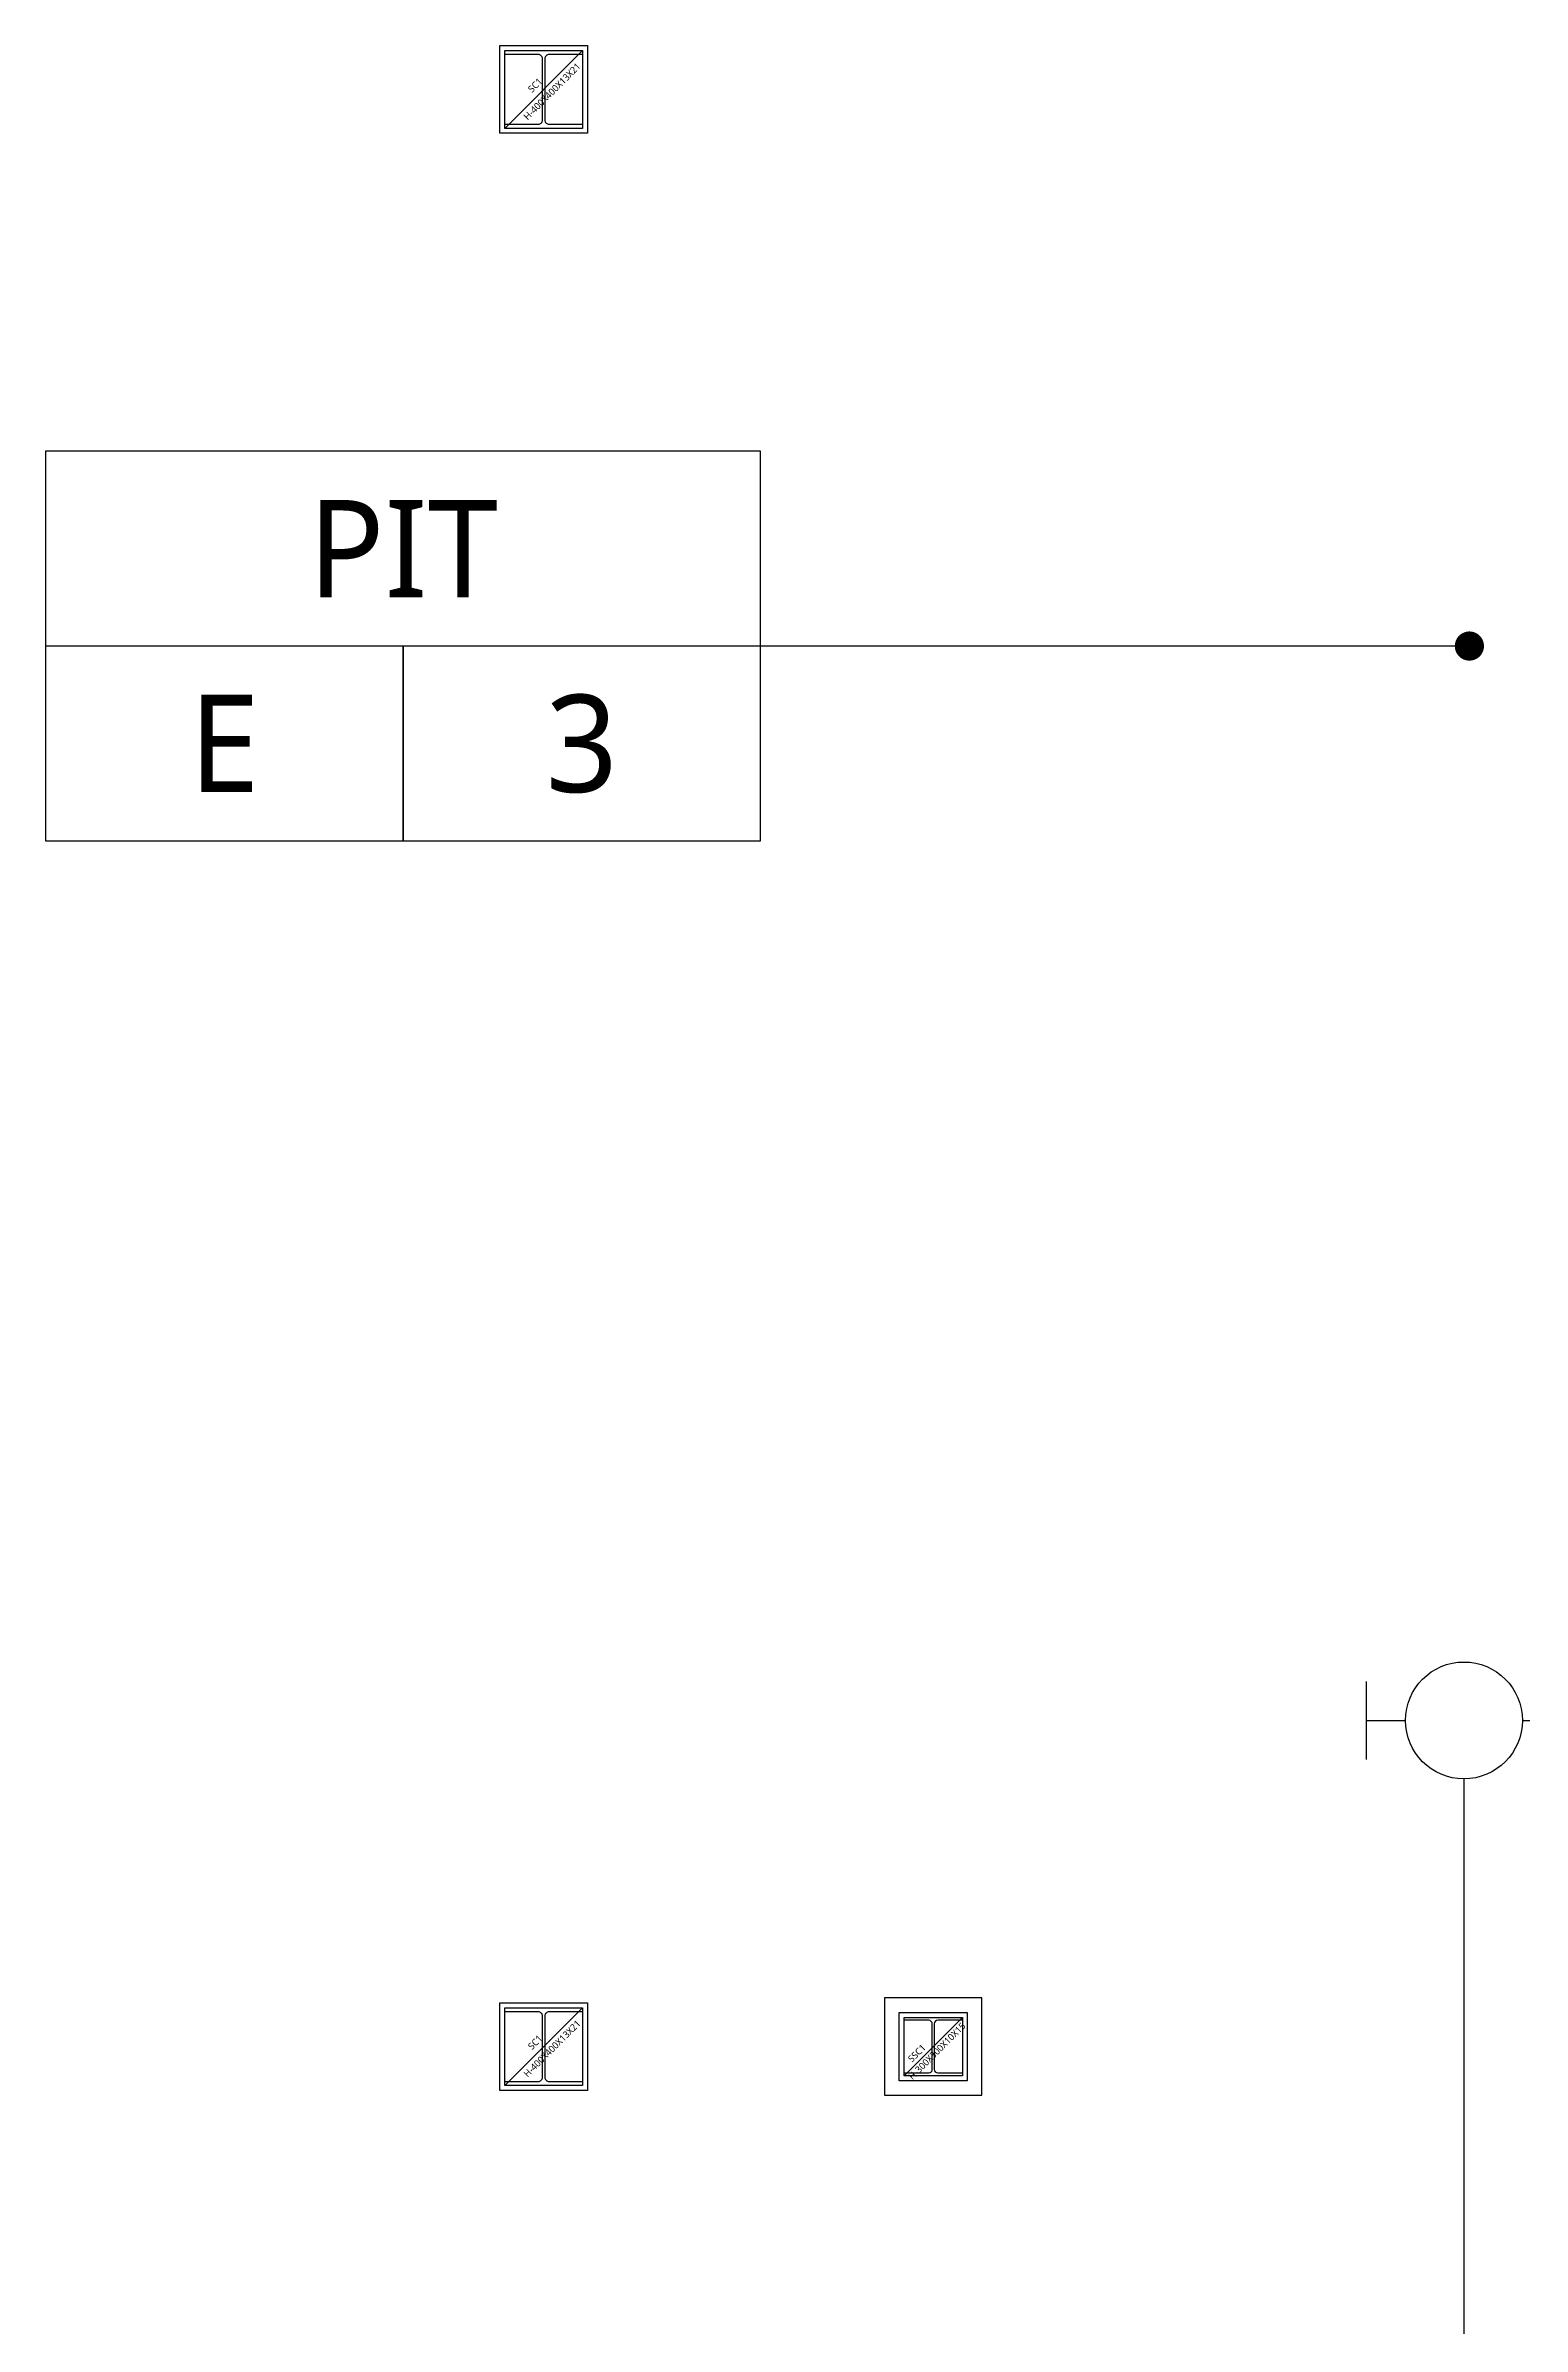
# Model space of a CAD drawing. Header units: millimetres. Extents: x -168200 to 504600, y -244718 to -125918.
# Drawn here: x -79257 to -71675, y -190254 to -178543 of the extents above; entities that cross this region are included whole.
import ezdxf
from ezdxf.enums import TextEntityAlignment as Align

# ---------------------------------------------------------------- set-up
doc = ezdxf.new("R2010")
doc.units = ezdxf.units.MM
doc.set_wipeout_variables(frame=1)
for name, color, linetype in [('arch', 8, 'Continuous'), ('elec-box', 6, 'Continuous'), ('S', 4, 'Continuous'), ('SYM', 3, 'Continuous'), ('실명', 9, 'Continuous')]:
    doc.layers.add(name, color=color, linetype=linetype)
doc.styles.add('DIM', font='', dxfattribs={"width": 0.85, "oblique": 5})
doc.styles.add('GHS', font='malgun.ttf')
doc.styles.add('스타일1', font='malgun.ttf')
doc.styles.get('DIM').set_extended_font_data('TaeGP')
doc.dimstyles.new('JM-DIM', dxfattribs={"dimscale": 100, "dimtxt": 3, "dimasz": 1.5, "dimexe": 2, "dimexo": 2, "dimgap": 0.85, "dimtad": 1, "dimdec": 0, "dimdsep": 46, "dimlunit": 6, "dimtxsty": 'DIM', "dimblk1": '_CIDOTB', "dimblk2": '_CIDOTB', "dimsah": 1, "dimcen": 0, "dimdle": 0.06, "dimclrd": 6, "dimclre": 6, "dimclrt": 4, "dimadec": 0, "dimazin": 0, "dimtfac": 1, "dimtdec": 0, "dimtix": 1, "dimtmove": 2, "dimatfit": 3, "dimldrblk": 'DOT', "dimfxl": 1, "dimtolj": 1, "dimtzin": 0, "dimarcsym": 0})

# ---------------------------------------------------------------- blocks, each defined once
blk = doc.blocks.new('zw$AC8')
at = {"layer": 'SYM'}
for p, q in [((0, 0), (0, 200)), ((200, 0), (-200, 0))]:
    blk.add_line(p, q, dxfattribs=at)
blk.add_circle((0, 500), 300, dxfattribs=at)
blk.add_circle((0, 500), 300, dxfattribs=at)
blk = doc.blocks.new('_CIDOTB')
h = blk.add_hatch(color=6)
edge = h.paths.add_edge_path()
edge.add_arc((0, 0), 0.5, 0, 360)
at = {"color": 6, "linetype": 'ByBlock'}
blk.add_line((1.5, 0), (-1, 0), dxfattribs=at)
blk.add_circle((0, 0), 0.5, dxfattribs=at)
blk = doc.blocks.new('_DOT')
at = {"color": 0, "linetype": 'ByBlock'}
blk.add_line((-0.5, 0), (-1, 0), dxfattribs=at)
at = {"color": 0, "linetype": 'ByBlock', "const_width": 0.5}
blk.add_lwpolyline([(-0.25, 0, 1), (0.25, 0, 1)], format="xyb", close=True, dxfattribs=at)
blk = doc.blocks.new('S-SC1')
at = {"color": 0}
blk.add_line((-200, -200), (200, 200), dxfattribs=at)
for points in [[(-225, 225), (225, 225), (225, -225), (-225, -225)], [(-200, 200), (200, 200), (200, -200), (-200, -200)]]:
    blk.add_lwpolyline(points, close=True, dxfattribs=at)
blk.add_lwpolyline([(-200, -200), (-200, -179), (-28, -179, 0.414214), (-6, -157), (-6, 157, 0.414214), (-28, 179), (-200, 179), (-200, 200), (200, 200), (200, 179), (28, 179, 0.414214), (6, 157), (6, -157, 0.414214), (28, -179), (200, -179), (200, -200)], format="xyb", close=True, dxfattribs=at)
at = {"color": 0, "style": '스타일1'}
for s, p in [('H-400X400X13X21', (43, -10)), ('SC1', (-44, 22))]:
    blk.add_text(s, height=35, rotation=45, dxfattribs=at).set_placement(p, align=Align.MIDDLE_CENTER)
blk = doc.blocks.new('S-SSC1')
at = {"color": 0}
blk.add_line((-150, -150), (150, 150), dxfattribs=at)
for points in [[(-175, 175), (175, 175), (175, -175), (-175, -175)], [(-150, 150), (150, 150), (150, -150), (-150, -150)]]:
    blk.add_lwpolyline(points, close=True, dxfattribs=at)
blk.add_lwpolyline([(-150, -150), (-150, -135), (-23, -135, 0.414214), (-5, -117), (-5, 117, 0.414214), (-23, 135), (-150, 135), (-150, 150), (150, 150), (150, 135), (23, 135, 0.414214), (5, 117), (5, -117, 0.414214), (23, -135), (150, -135), (150, -150)], format="xyb", close=True, dxfattribs=at)
at = {"color": 0, "style": '스타일1'}
blk.add_text('H-300X300X10X15', height=35, rotation=45, dxfattribs=at).set_placement((19, -23), align=Align.MIDDLE_CENTER)
blk.add_text('SSC1', height=35, rotation=45, dxfattribs=at).set_placement((-109, -83))
blk = doc.blocks.new('pit건축기초')
at = {"layer": 'arch', "ltscale": 3}
blk.add_lwpolyline([(-324825, -106638), (-324325, -106638), (-324325, -106138), (-324825, -106138)], close=True, dxfattribs=at)
at = {"layer": 'arch'}
for name, p in [('S-SC1', (-326575, -96338)), ('S-SC1', (-326575, -106388)), ('S-SSC1', (-324575, -106388))]:
    blk.add_blockref(name, p, dxfattribs=at)

msp = doc.modelspace()

# ---------------------------------------------------------------- linework, layer by layer
at = {"layer": 'elec-box', "color": 6}
msp.add_line((-74859.7, -181625.9), (-75586.9, -181625.9), dxfattribs=at)
at = {"layer": 'S'}
for p, q in [((-71675, -187142.7), (-68600, -187142.7)), ((-71975, -187442.7), (-71975, -195292.7))]:
    msp.add_line(p, q, dxfattribs=at)

# ---------------------------------------------------------------- block references
at = {"layer": 'SYM', "rotation": 270}
msp.add_blockref('zw$AC8', (-72475, -187142.7), dxfattribs=at)

# ---------------------------------------------------------------- leaders
at = {"layer": '실명'}
msp.add_leader([(-71947, -181625.9), (-74859.7, -181625.9)], dimstyle='JM-DIM', dxfattribs=at)

# ---------------------------------------------------------------- next in the draw order: wipeouts: each hides what was drawn before it
at = {"color": 6}
msp.add_wipeout([(-79257.1, -180625.9), (-75586.9, -180625.9), (-75586.9, -181625.9), (-79257.1, -181625.9)], dxfattribs=at).dxf.layer = 'elec-box'

# ---------------------------------------------------------------- next in the draw order: linework, layer by layer
at = {"layer": 'elec-box', "color": 6}
msp.add_lwpolyline([(-79257.1, -181625.9), (-75586.9, -181625.9), (-75586.9, -180625.9), (-79257.1, -180625.9)], close=True, dxfattribs=at)

# ---------------------------------------------------------------- next in the draw order: texts
at = {"layer": 'elec-box', "color": 3, "style": 'GHS'}
msp.add_text('PIT', height=500, dxfattribs=at).set_placement((-77422, -181125.9), align=Align.MIDDLE)

# ---------------------------------------------------------------- next in the draw order: wipeouts: each hides what was drawn before it
at = {"color": 6}
msp.add_wipeout([(-79257.1, -181625.9), (-77422, -181625.9), (-77422, -182625.9), (-79257.1, -182625.9)], dxfattribs=at).dxf.layer = 'elec-box'

# ---------------------------------------------------------------- next in the draw order: linework, layer by layer
at = {"layer": 'elec-box', "color": 6}
msp.add_lwpolyline([(-79257.1, -182625.9), (-77422, -182625.9), (-77422, -181625.9), (-79257.1, -181625.9)], close=True, dxfattribs=at)

# ---------------------------------------------------------------- next in the draw order: texts
at = {"layer": 'elec-box', "color": 3, "style": 'GHS'}
msp.add_text('E', height=500, dxfattribs=at).set_placement((-78339.6, -182125.9), align=Align.MIDDLE)

# ---------------------------------------------------------------- next in the draw order: wipeouts: each hides what was drawn before it
at = {"color": 6}
msp.add_wipeout([(-77422, -181625.9), (-75586.9, -181625.9), (-75586.9, -182625.9), (-77422, -182625.9)], dxfattribs=at).dxf.layer = 'elec-box'

# ---------------------------------------------------------------- next in the draw order: linework, layer by layer
at = {"layer": 'elec-box', "color": 6}
msp.add_lwpolyline([(-77422, -182625.9), (-75586.9, -182625.9), (-75586.9, -181625.9), (-77422, -181625.9)], close=True, dxfattribs=at)

# ---------------------------------------------------------------- next in the draw order: block references
msp.add_blockref('pit건축기초', (249875.2, -82429.6))

# ---------------------------------------------------------------- next in the draw order: texts
at = {"layer": 'elec-box', "color": 3, "style": 'GHS'}
msp.add_text('3', height=500, dxfattribs=at).set_placement((-76504.5, -182125.9), align=Align.MIDDLE)

doc.saveas('drawing.dxf')
